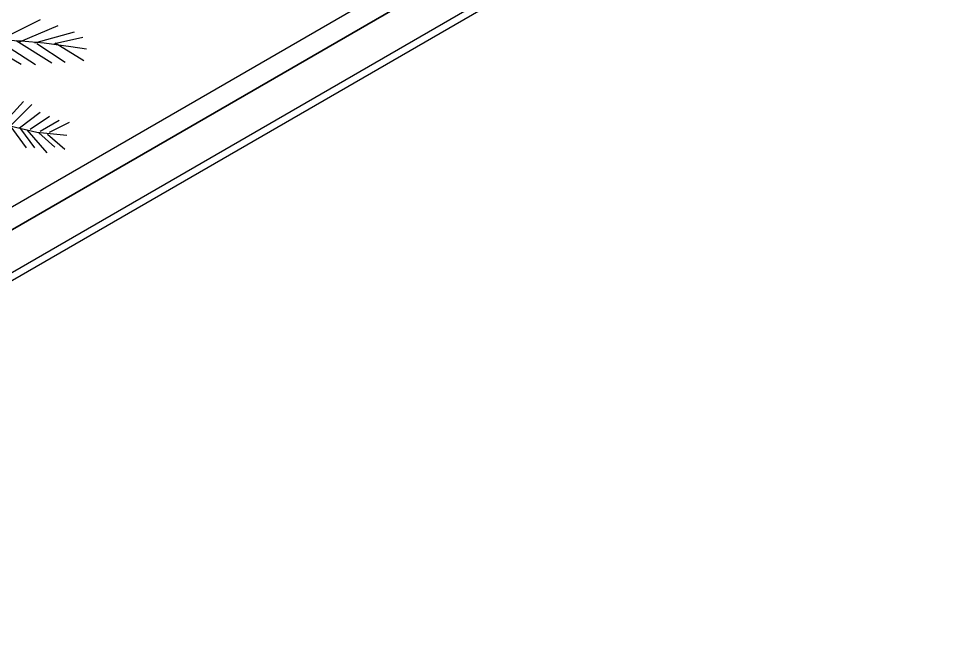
# Model space of a CAD drawing. Header units: millimetres. Extents: x 1993 to 4093, y 1262 to 2017.
# Drawn here: x 3848.81 to 3861.53, y 1517.69 to 1525.93 of the extents above; entities that cross this region are included whole.
import ezdxf

# ---------------------------------------------------------------- set-up
doc = ezdxf.new("R2010")
doc.units = ezdxf.units.MM
doc.layers.add('LOW HEIGHT STORAGE WITH PLANTER BOX', color=251, linetype='Continuous', lineweight=25)
doc.layers.add('WORKSTATION - Y SHAPED', color=251, linetype='Continuous', lineweight=25)

# ---------------------------------------------------------------- blocks, each defined once
blk = doc.blocks.new('WORKSTAION HEXA 4FT')
at = {"layer": 'WORKSTATION - Y SHAPED'}
blk.add_line((-10.856, 33), (-31.981, 33), dxfattribs=at)
blk = doc.blocks.new('LHS 4FT')
at = {"layer": 'LOW HEIGHT STORAGE WITH PLANTER BOX', "ltscale": 0.7}
for p, q in [((-9, -24), (-9, 24)), ((-8.4, 24), (-8.4, -24))]:
    blk.add_line(p, q, dxfattribs=at)
at = {"layer": 'LOW HEIGHT STORAGE WITH PLANTER BOX', "ltscale": 0.1}
for p, q in [((-8.4, -23.4), (-8.4, 23.4)), ((-8.133, -23.133), (-8.133, 23.133))]:
    blk.add_line(p, q, dxfattribs=at)
at = {"layer": 'LOW HEIGHT STORAGE WITH PLANTER BOX'}
for p, q in [((-7.097, -10.168), (-6.971, -10.56)), ((-7.161, -10.236), (-7.532, -10.278)), ((-7.111, -10.178), (-7.422, -10.511)), ((-7.162, -10.265), (-7.062, -10.637)), ((-7.328, -10.405), (-7.735, -10.487)), ((-7.272, -10.339), (-7.589, -10.373)), ((-7.255, -10.334), (-7.21, -10.685)), ((-7.443, -10.528), (-7.722, -10.618)), ((-7.422, -10.511), (-7.661, -10.839)), ((-7.434, -10.555), (-7.435, -10.853)), ((-7.343, -10.449), (-7.318, -10.767)), ((-5.93, -10.449), (-6.516, -10.788)), ((-7.519, -10.62), (-7.813, -10.724)), ((-7.508, -10.655), (-7.526, -10.959)), ((-6.086, -10.678), (-6.617, -10.953)), ((-6.092, -10.715), (-6.243, -10.945)), ((-6.086, -10.697), (-6.122, -11.319)), ((-6.205, -10.889), (-6.708, -11.155)), ((-6.241, -10.907), (-6.314, -11.484)), ((-6.243, -10.945), (-6.424, -11.202)), ((-6.379, -11.109), (-6.791, -11.319)), ((-6.36, -11.09), (-6.498, -11.631)), ((-6.424, -11.202), (-6.644, -11.49)), ((-6.498, -11.319), (-6.617, -11.695)), ((-6.498, -11.329), (-6.901, -11.548)), ((-6.644, -11.49), (-6.781, -11.657))]:
    blk.add_line(p, q, dxfattribs=at)

msp = doc.modelspace()

# ---------------------------------------------------------------- block references
at = {"layer": 'LOW HEIGHT STORAGE WITH PLANTER BOX', "rotation": 120}
msp.add_blockref('LHS 4FT', (3836.245, 1525.567), dxfattribs=at)
at = {"layer": 'WORKSTATION - Y SHAPED', "rotation": 30.00000000001524}
msp.add_blockref('WORKSTAION HEXA 4FT', (3884.893, 1505.268), dxfattribs=at)

doc.saveas('drawing.dxf')
